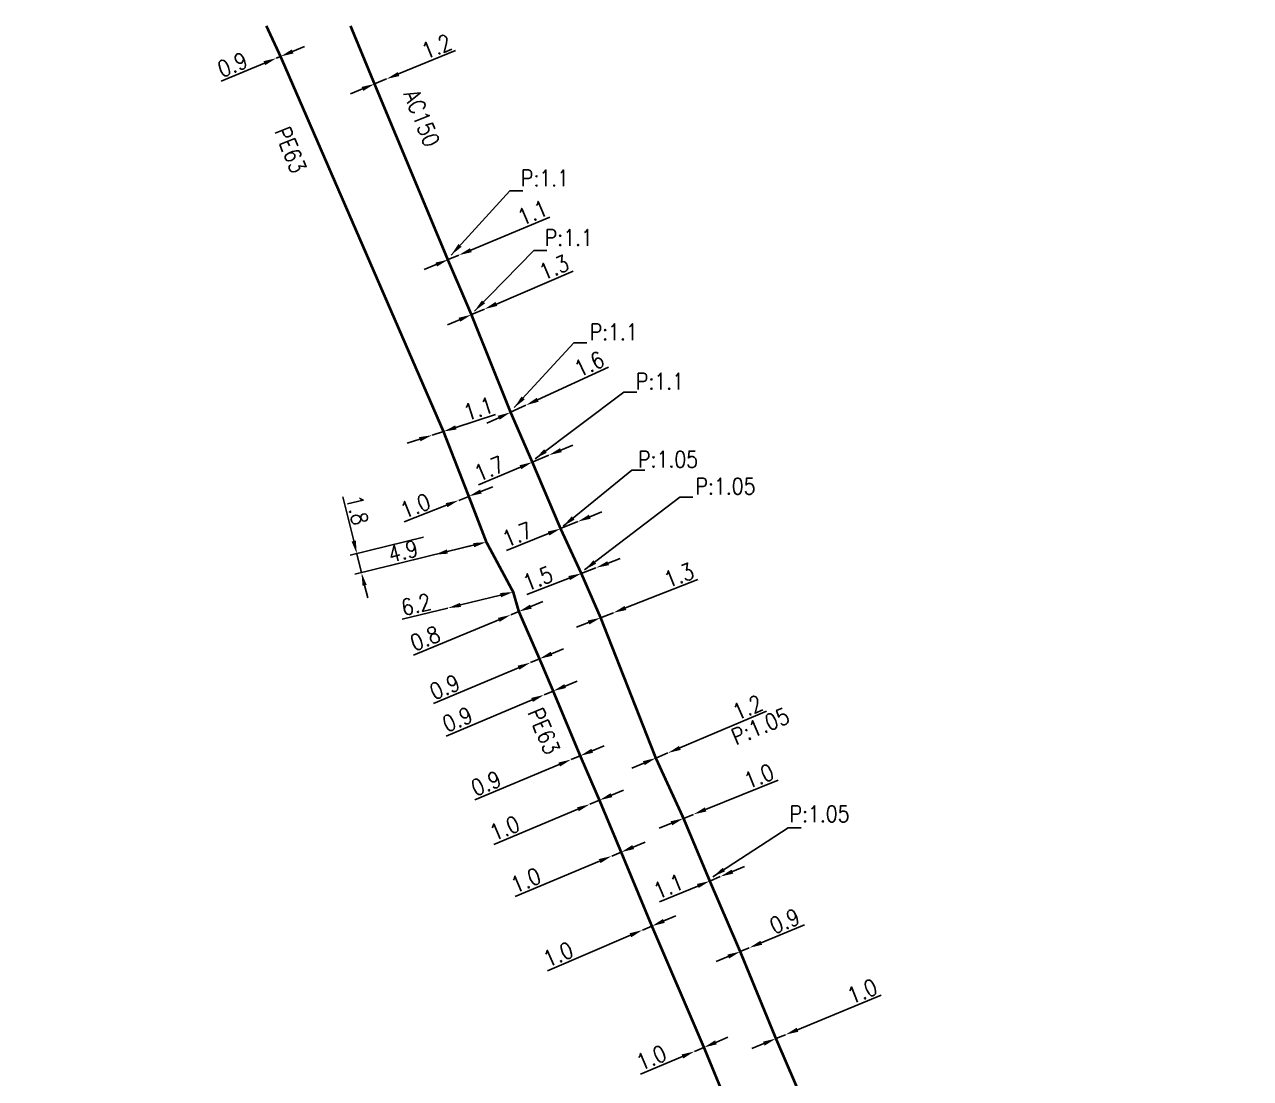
# Model space of a CAD drawing. Header units: millimetres. Extents: x 150994 to 151987, y 125997 to 127005.
# Drawn here: x 151023.1 to 151136, y 126903.1 to 127000.1 of the extents above; entities that cross this region are included whole.
import ezdxf
from ezdxf.enums import TextEntityAlignment as Align

# ---------------------------------------------------------------- set-up
doc = ezdxf.new("R2010")
doc.units = ezdxf.units.MM
doc.header["$PDMODE"] = 34
doc.linetypes.add('L_25_AP', pattern=[2000, 1000, 1000])
doc.linetypes.add('L_25_PE', pattern=[2000, 1000, 1000])
doc.layers.get('Defpoints').update_dxf_attribs({"linetype": 'CONTINUOUS'})
doc.layers.add('L_140', color=3, linetype='CONTINUOUS')
doc.styles.get("Standard").update_dxf_attribs({"font": 'romans.shx', "width": 0.85})
doc.dimstyles.get("Standard").update_dxf_attribs({"dimtxt": 1.5, "dimasz": 1.2, "dimexe": 0.625, "dimexo": 0.625, "dimgap": 0.25, "dimtad": 1, "dimdec": 1, "dimzin": 0, "dimdsep": 46, "dimtxsty": 'Standard', "dimcen": -0.5, "dimadec": 0, "dimazin": 0, "dimtfac": 1, "dimtdec": 1, "dimtmove": 0, "dimatfit": 3, "dimfxl": 0, "dimtolj": 1, "dimtzin": 0, "dimarcsym": 0})

# ---------------------------------------------------------------- blocks, each defined once
blk = doc.blocks.new('*D587')
at = {"layer": 'Defpoints', "color": 0, "linetype": 'Continuous', "transparency": 16777216}
for p in [(151046.28, 126997.02), (151046.67, 126997.18), (151046.67, 126997.18)]:
    blk.add_point(p, dxfattribs=at)
at = {"layer": 'L_140', "color": 0, "linetype": 'Continuous', "lineweight": -2, "transparency": 16777216}
for p, q in [((151047.78, 126997.64), (151048.89, 126998.1)), ((151046.67, 126997.18), (151046.28, 126997.02)), ((151045.18, 126996.56), (151041.19, 126994.91))]:
    blk.add_line(p, q, dxfattribs=at)
at = {"layer": 'L_140', "color": 0, "linetype": 'Continuous', "transparency": 16777216}
for points in [[(151045.1, 126996.75), (151045.25, 126996.38), (151046.28, 126997.02)], [(151047.7, 126997.83), (151047.86, 126997.46), (151046.67, 126997.18)]]:
    blk.add_solid(points, dxfattribs=at)
at = {"layer": 'L_140', "color": 0, "linetype": 'Continuous', "transparency": 16777216, "insert": (151042.25, 126996.43), "char_height": 1.5, "attachment_point": 5, "rotation": 22.5197}
blk.add_mtext('\\A1;0.9', dxfattribs=at)
blk = doc.blocks.new('*D588')
at = {"layer": 'Defpoints', "color": 0, "linetype": 'Continuous', "transparency": 16777216}
for p in [(151060.63, 126962.31), (151061.67, 126962.65), (151061.67, 126962.65)]:
    blk.add_point(p, dxfattribs=at)
at = {"layer": 'L_140', "color": 0, "linetype": 'Continuous', "lineweight": -2, "transparency": 16777216}
for p, q in [((151062.81, 126963.02), (151066.45, 126964.21)), ((151059.49, 126961.94), (151058.34, 126961.57)), ((151060.63, 126962.31), (151061.67, 126962.65))]:
    blk.add_line(p, q, dxfattribs=at)
at = {"layer": 'L_140', "color": 0, "linetype": 'Continuous', "transparency": 16777216}
for points in [[(151062.75, 126963.21), (151062.87, 126962.83), (151061.67, 126962.65)], [(151059.42, 126962.13), (151059.55, 126961.75), (151060.63, 126962.31)]]:
    blk.add_solid(points, dxfattribs=at)
at = {"layer": 'L_140', "color": 0, "linetype": 'Continuous', "transparency": 16777216, "insert": (151064.89, 126964.75), "char_height": 1.5, "attachment_point": 5, "rotation": 18.0554}
blk.add_mtext('\\A1;1.1', dxfattribs=at)
blk = doc.blocks.new('*D589')
at = {"layer": 'Defpoints', "color": 0, "linetype": 'Continuous', "transparency": 16777216}
for p in [(151063.07, 126956.31), (151064, 126956.68), (151064, 126956.68)]:
    blk.add_point(p, dxfattribs=at)
at = {"layer": 'L_140', "color": 0, "linetype": 'Continuous', "lineweight": -2, "transparency": 16777216}
for p, q in [((151065.12, 126957.13), (151066.23, 126957.57)), ((151064, 126956.68), (151063.07, 126956.31)), ((151061.96, 126955.87), (151058.06, 126954.32))]:
    blk.add_line(p, q, dxfattribs=at)
at = {"layer": 'L_140', "color": 0, "linetype": 'Continuous', "transparency": 16777216}
for points in [[(151065.04, 126957.31), (151065.19, 126956.94), (151064, 126956.68)], [(151061.88, 126956.06), (151062.03, 126955.68), (151063.07, 126956.31)]]:
    blk.add_solid(points, dxfattribs=at)
at = {"layer": 'L_140', "color": 0, "linetype": 'Continuous', "transparency": 16777216, "insert": (151059.08, 126955.8), "char_height": 1.5, "attachment_point": 5, "rotation": 21.687}
blk.add_mtext('\\A1;1.0', dxfattribs=at)
blk = doc.blocks.new('*D620')
at = {"layer": 'Defpoints', "color": 0, "linetype": 'Continuous', "transparency": 16777216}
for p in [(151060.43, 126953.05), (151065.62, 126952.47), (151053.69, 126951.4)]:
    blk.add_point(p, dxfattribs=at)
at = {"layer": 'L_140', "color": 0, "linetype": 'Continuous', "lineweight": -2, "transparency": 16777216}
for p, q in [((151053.41, 126952.57), (151052.41, 126956.63)), ((151059.83, 126952.91), (151053.09, 126951.25)), ((151065.01, 126952.33), (151053.52, 126949.5)), ((151054.12, 126949.65), (151053.69, 126951.4)), ((151054.41, 126948.49), (151054.7, 126947.32))]:
    blk.add_line(p, q, dxfattribs=at)
at = {"layer": 'L_140', "color": 0, "linetype": 'Continuous', "transparency": 16777216}
for points in [[(151053.6, 126952.61), (151053.21, 126952.52), (151053.69, 126951.4)], [(151054.6, 126948.53), (151054.22, 126948.44), (151054.12, 126949.65)]]:
    blk.add_solid(points, dxfattribs=at)
at = {"layer": 'L_140', "color": 0, "linetype": 'Continuous', "transparency": 16777216, "insert": (151053.74, 126955.42), "char_height": 1.5, "attachment_point": 5, "rotation": 283.7925}
blk.add_mtext('\\A1;1.8', dxfattribs=at)
blk = doc.blocks.new('*D621')
at = {"layer": 'Defpoints', "color": 0, "linetype": 'Continuous', "transparency": 16777216}
for p in [(151065.62, 126952.47), (151060.86, 126951.31), (151060.86, 126951.31)]:
    blk.add_point(p, dxfattribs=at)
at = {"layer": 'L_140', "color": 0, "linetype": 'Continuous', "lineweight": -2, "transparency": 16777216}
for p, q in [((151064.45, 126952.19), (151062.03, 126951.59)), ((151060.86, 126951.31), (151056.68, 126950.28))]:
    blk.add_line(p, q, dxfattribs=at)
at = {"layer": 'L_140', "color": 0, "linetype": 'Continuous', "transparency": 16777216}
for points in [[(151061.98, 126951.79), (151062.07, 126951.4), (151060.86, 126951.31)], [(151064.41, 126952.38), (151064.5, 126951.99), (151065.62, 126952.47)]]:
    blk.add_solid(points, dxfattribs=at)
at = {"layer": 'L_140', "color": 0, "linetype": 'Continuous', "transparency": 16777216, "insert": (151057.95, 126951.62), "char_height": 1.5, "attachment_point": 5, "rotation": 13.7925}
blk.add_mtext('\\A1;4.9', dxfattribs=at)
blk = doc.blocks.new('*D622')
at = {"layer": 'Defpoints', "color": 0, "linetype": 'Continuous', "transparency": 16777216}
for p in [(151068.09, 126947.87), (151062.07, 126946.39), (151062.07, 126946.39)]:
    blk.add_point(p, dxfattribs=at)
at = {"layer": 'L_140', "color": 0, "linetype": 'Continuous', "lineweight": -2, "transparency": 16777216}
for p, q in [((151066.92, 126947.59), (151063.23, 126946.68)), ((151062.07, 126946.39), (151057.88, 126945.37))]:
    blk.add_line(p, q, dxfattribs=at)
at = {"layer": 'L_140', "color": 0, "linetype": 'Continuous', "transparency": 16777216}
for points in [[(151066.88, 126947.78), (151066.97, 126947.39), (151068.09, 126947.87)], [(151063.19, 126946.87), (151063.28, 126946.49), (151062.07, 126946.39)]]:
    blk.add_solid(points, dxfattribs=at)
at = {"layer": 'L_140', "color": 0, "linetype": 'Continuous', "transparency": 16777216, "insert": (151059.15, 126946.71), "char_height": 1.5, "attachment_point": 5, "rotation": 13.7925}
blk.add_mtext('\\A1;6.2', dxfattribs=at)
blk = doc.blocks.new('*D623')
at = {"layer": 'Defpoints', "color": 0, "linetype": 'Continuous', "transparency": 16777216}
for p in [(151068.61, 126946.07), (151067.87, 126945.77), (151067.87, 126945.77)]:
    blk.add_point(p, dxfattribs=at)
at = {"layer": 'L_140', "color": 0, "linetype": 'Continuous', "lineweight": -2, "transparency": 16777216}
for p, q in [((151068.61, 126946.07), (151067.87, 126945.77)), ((151069.72, 126946.53), (151070.83, 126946.99)), ((151066.76, 126945.31), (151058.9, 126942.07))]:
    blk.add_line(p, q, dxfattribs=at)
at = {"layer": 'L_140', "color": 0, "linetype": 'Continuous', "transparency": 16777216}
for points in [[(151069.64, 126946.71), (151069.8, 126946.34), (151068.61, 126946.07)], [(151066.69, 126945.49), (151066.84, 126945.12), (151067.87, 126945.77)]]:
    blk.add_solid(points, dxfattribs=at)
at = {"layer": 'L_140', "color": 0, "linetype": 'Continuous', "transparency": 16777216, "insert": (151059.99, 126943.6), "char_height": 1.5, "attachment_point": 5, "rotation": 22.3946}
blk.add_mtext('\\A1;0.8', dxfattribs=at)
blk = doc.blocks.new('*D624')
at = {"layer": 'Defpoints', "color": 0, "linetype": 'Continuous', "transparency": 16777216}
for p in [(151070.51, 126941.72), (151069.68, 126941.37), (151069.68, 126941.37)]:
    blk.add_point(p, dxfattribs=at)
at = {"layer": 'L_140', "color": 0, "linetype": 'Continuous', "lineweight": -2, "transparency": 16777216}
for p, q in [((151071.62, 126942.18), (151072.72, 126942.65)), ((151070.51, 126941.72), (151069.68, 126941.37)), ((151068.58, 126940.9), (151060.74, 126937.6))]:
    blk.add_line(p, q, dxfattribs=at)
at = {"layer": 'L_140', "color": 0, "linetype": 'Continuous', "transparency": 16777216}
for points in [[(151071.54, 126942.37), (151071.7, 126942), (151070.51, 126941.72)], [(151068.5, 126941.09), (151068.66, 126940.72), (151069.68, 126941.37)]]:
    blk.add_solid(points, dxfattribs=at)
at = {"layer": 'L_140', "color": 0, "linetype": 'Continuous', "transparency": 16777216, "insert": (151061.79, 126939.12), "char_height": 1.5, "attachment_point": 5, "rotation": 22.8603}
blk.add_mtext('\\A1;0.9', dxfattribs=at)
blk = doc.blocks.new('*D625')
at = {"layer": 'Defpoints', "color": 0, "linetype": 'Continuous', "transparency": 16777216}
for p in [(151070.94, 126938.4), (151070.94, 126938.4), (151071.77, 126938.75)]:
    blk.add_point(p, dxfattribs=at)
at = {"layer": 'L_140', "color": 0, "linetype": 'Continuous', "lineweight": -2, "transparency": 16777216}
for p, q in [((151072.87, 126939.21), (151073.98, 126939.67)), ((151071.77, 126938.75), (151070.94, 126938.4)), ((151072.01, 126938.17), (151072.01, 126938.17)), ((151069.83, 126937.93), (151061.91, 126934.61))]:
    blk.add_line(p, q, dxfattribs=at)
at = {"layer": 'L_140', "color": 0, "linetype": 'Continuous', "transparency": 16777216}
for points in [[(151072.8, 126939.39), (151072.95, 126939.03), (151071.77, 126938.75)], [(151069.75, 126938.12), (151069.91, 126937.75), (151070.94, 126938.4)]]:
    blk.add_solid(points, dxfattribs=at)
at = {"layer": 'L_140', "color": 0, "linetype": 'Continuous', "transparency": 16777216, "insert": (151062.96, 126936.14), "char_height": 1.5, "attachment_point": 5, "rotation": 22.7419}
blk.add_mtext('\\A1;0.9', dxfattribs=at)
blk = doc.blocks.new('*D626')
at = {"layer": 'Defpoints', "color": 0, "linetype": 'Continuous', "transparency": 16777216}
for p in [(151073.43, 126932.45), (151073.43, 126932.45), (151074.26, 126932.79)]:
    blk.add_point(p, dxfattribs=at)
at = {"layer": 'L_140', "color": 0, "linetype": 'Continuous', "lineweight": -2, "transparency": 16777216}
for p, q in [((151075.37, 126933.26), (151076.47, 126933.72)), ((151074.26, 126932.79), (151073.43, 126932.45)), ((151072.32, 126931.98), (151064.55, 126928.73))]:
    blk.add_line(p, q, dxfattribs=at)
at = {"layer": 'L_140', "color": 0, "linetype": 'Continuous', "transparency": 16777216}
for points in [[(151072.25, 126932.17), (151072.4, 126931.8), (151073.43, 126932.45)], [(151075.29, 126933.44), (151075.44, 126933.07), (151074.26, 126932.79)]]:
    blk.add_solid(points, dxfattribs=at)
at = {"layer": 'L_140', "color": 0, "linetype": 'Continuous', "transparency": 16777216, "insert": (151065.6, 126930.25), "char_height": 1.5, "attachment_point": 5, "rotation": 22.7094}
blk.add_mtext('\\A1;0.9', dxfattribs=at)
blk = doc.blocks.new('*D636')
at = {"layer": 'Defpoints', "color": 0, "linetype": 'Continuous', "transparency": 16777216}
for p in [(151075.15, 126928.33), (151076.03, 126928.7), (151076.03, 126928.7)]:
    blk.add_point(p, dxfattribs=at)
at = {"layer": 'L_140', "color": 0, "linetype": 'Continuous', "lineweight": -2, "transparency": 16777216}
for p, q in [((151077.13, 126929.16), (151078.24, 126929.63)), ((151074.05, 126927.87), (151066.3, 126924.62)), ((151076.03, 126928.7), (151075.15, 126928.33))]:
    blk.add_line(p, q, dxfattribs=at)
at = {"layer": 'L_140', "color": 0, "linetype": 'Continuous', "transparency": 16777216}
for points in [[(151077.06, 126929.35), (151077.21, 126928.98), (151076.03, 126928.7)], [(151073.97, 126928.05), (151074.12, 126927.68), (151075.15, 126928.33)]]:
    blk.add_solid(points, dxfattribs=at)
at = {"layer": 'L_140', "color": 0, "linetype": 'Continuous', "transparency": 16777216, "insert": (151067.29, 126926.12), "char_height": 1.5, "attachment_point": 5, "rotation": 22.7637}
blk.add_mtext('\\A1;1.0', dxfattribs=at)
blk = doc.blocks.new('*D637')
at = {"layer": 'Defpoints', "color": 0, "linetype": 'Continuous', "transparency": 16777216}
for p in [(151077.16, 126923.56), (151078.03, 126923.92), (151078.03, 126923.92)]:
    blk.add_point(p, dxfattribs=at)
at = {"layer": 'L_140', "color": 0, "linetype": 'Continuous', "lineweight": -2, "transparency": 16777216}
for p, q in [((151079.14, 126924.39), (151080.25, 126924.85)), ((151078.03, 126923.92), (151077.16, 126923.56)), ((151078.27, 126923.35), (151078.27, 126923.35)), ((151076.05, 126923.09), (151068.26, 126919.82))]:
    blk.add_line(p, q, dxfattribs=at)
at = {"layer": 'L_140', "color": 0, "linetype": 'Continuous', "transparency": 16777216}
for points in [[(151079.06, 126924.57), (151079.22, 126924.2), (151078.03, 126923.92)], [(151075.97, 126923.28), (151076.13, 126922.91), (151077.16, 126923.56)]]:
    blk.add_solid(points, dxfattribs=at)
at = {"layer": 'L_140', "color": 0, "linetype": 'Continuous', "transparency": 16777216, "insert": (151069.25, 126921.32), "char_height": 1.5, "attachment_point": 5, "rotation": 22.7637}
blk.add_mtext('\\A1;1.0', dxfattribs=at)
blk = doc.blocks.new('*D638')
at = {"layer": 'Defpoints', "color": 0, "linetype": 'Continuous', "transparency": 16777216}
for p in [(151079.99, 126916.74), (151080.86, 126917.11), (151080.86, 126917.11)]:
    blk.add_point(p, dxfattribs=at)
at = {"layer": 'L_140', "color": 0, "linetype": 'Continuous', "lineweight": -2, "transparency": 16777216}
for p, q in [((151081.96, 126917.58), (151083.06, 126918.06)), ((151080.86, 126917.11), (151079.99, 126916.74)), ((151078.88, 126916.26), (151071.25, 126912.99))]:
    blk.add_line(p, q, dxfattribs=at)
at = {"layer": 'L_140', "color": 0, "linetype": 'Continuous', "transparency": 16777216}
for points in [[(151081.88, 126917.77), (151082.04, 126917.4), (151080.86, 126917.11)], [(151078.8, 126916.45), (151078.96, 126916.08), (151079.99, 126916.74)]]:
    blk.add_solid(points, dxfattribs=at)
at = {"layer": 'L_140', "color": 0, "linetype": 'Continuous', "transparency": 16777216, "insert": (151072.23, 126914.5), "char_height": 1.5, "attachment_point": 5, "rotation": 23.2196}
blk.add_mtext('\\A1;1.0', dxfattribs=at)
blk = doc.blocks.new('*D639')
at = {"layer": 'Defpoints', "color": 0, "linetype": 'Continuous', "transparency": 16777216}
for p in [(151084.78, 126905.57), (151085.65, 126905.94), (151085.65, 126905.94)]:
    blk.add_point(p, dxfattribs=at)
at = {"layer": 'L_140', "color": 0, "linetype": 'Continuous', "lineweight": -2, "transparency": 16777216}
for p, q in [((151086.76, 126906.4), (151087.86, 126906.87)), ((151085.65, 126905.94), (151084.78, 126905.57)), ((151085.89, 126905.36), (151085.89, 126905.36)), ((151083.67, 126905.11), (151079.81, 126903.48))]:
    blk.add_line(p, q, dxfattribs=at)
at = {"layer": 'L_140', "color": 0, "linetype": 'Continuous', "transparency": 16777216}
for points in [[(151086.68, 126906.59), (151086.84, 126906.22), (151085.65, 126905.94)], [(151083.59, 126905.29), (151083.75, 126904.92), (151084.78, 126905.57)]]:
    blk.add_solid(points, dxfattribs=at)
at = {"layer": 'L_140', "color": 0, "linetype": 'Continuous', "transparency": 16777216, "insert": (151080.8, 126904.99), "char_height": 1.5, "attachment_point": 5, "rotation": 22.7637}
blk.add_mtext('\\A1;1.0', dxfattribs=at)
blk = doc.blocks.new('*D979')
at = {"layer": 'Defpoints', "color": 0, "linetype": 'Continuous', "transparency": 16777216}
for p in [(151088.99, 126914.76), (151089.83, 126915.11), (151089.83, 126915.11)]:
    blk.add_point(p, dxfattribs=at)
at = {"layer": 'L_140', "color": 0, "linetype": 'Continuous', "lineweight": -2, "transparency": 16777216}
for p, q in [((151090.93, 126915.58), (151094.91, 126917.24)), ((151088.99, 126914.76), (151089.83, 126915.11)), ((151087.89, 126914.3), (151086.78, 126913.84))]:
    blk.add_line(p, q, dxfattribs=at)
at = {"layer": 'L_140', "color": 0, "linetype": 'Continuous', "transparency": 16777216}
for points in [[(151090.85, 126915.76), (151091.01, 126915.39), (151089.83, 126915.11)], [(151087.81, 126914.49), (151087.97, 126914.12), (151088.99, 126914.76)]]:
    blk.add_solid(points, dxfattribs=at)
at = {"layer": 'L_140', "color": 0, "linetype": 'Continuous', "transparency": 16777216, "insert": (151093.09, 126917.56), "char_height": 1.5, "attachment_point": 5, "rotation": 22.7083}
blk.add_mtext('\\A1;0.9', dxfattribs=at)
blk = doc.blocks.new('*D980')
at = {"layer": 'Defpoints', "color": 0, "linetype": 'Continuous', "transparency": 16777216}
for p in [(151092.28, 126906.75), (151093.16, 126907.11), (151093.16, 126907.11)]:
    blk.add_point(p, dxfattribs=at)
at = {"layer": 'L_140', "color": 0, "linetype": 'Continuous', "lineweight": -2, "transparency": 16777216}
for p, q in [((151094.27, 126907.56), (151101.98, 126910.74)), ((151092.28, 126906.75), (151093.16, 126907.11)), ((151091.17, 126906.29), (151090.06, 126905.83))]:
    blk.add_line(p, q, dxfattribs=at)
at = {"layer": 'L_140', "color": 0, "linetype": 'Continuous', "transparency": 16777216}
for points in [[(151094.19, 126907.75), (151094.34, 126907.38), (151093.16, 126907.11)], [(151091.09, 126906.47), (151091.24, 126906.1), (151092.28, 126906.75)]]:
    blk.add_solid(points, dxfattribs=at)
at = {"layer": 'L_140', "color": 0, "linetype": 'Continuous', "transparency": 16777216, "insert": (151100.22, 126911.1), "char_height": 1.5, "attachment_point": 5, "rotation": 22.3677}
blk.add_mtext('\\A1;1.0', dxfattribs=at)
blk = doc.blocks.new('*D982')
at = {"layer": 'Defpoints', "color": 0, "linetype": 'Continuous', "transparency": 16777216}
for p in [(151086.19, 126921.26), (151087.16, 126921.67), (151087.16, 126921.67)]:
    blk.add_point(p, dxfattribs=at)
at = {"layer": 'L_140', "color": 0, "linetype": 'Continuous', "lineweight": -2, "transparency": 16777216}
for p, q in [((151088.27, 126922.13), (151089.38, 126922.59)), ((151087.16, 126921.67), (151086.19, 126921.26)), ((151085.09, 126920.8), (151081.55, 126919.34))]:
    blk.add_line(p, q, dxfattribs=at)
at = {"layer": 'L_140', "color": 0, "linetype": 'Continuous', "transparency": 16777216}
for points in [[(151088.2, 126922.31), (151088.35, 126921.94), (151087.16, 126921.67)], [(151085.01, 126920.99), (151085.16, 126920.62), (151086.19, 126921.26)]]:
    blk.add_solid(points, dxfattribs=at)
at = {"layer": 'L_140', "color": 0, "linetype": 'Continuous', "transparency": 16777216, "insert": (151082.38, 126920.76), "char_height": 1.5, "attachment_point": 5, "rotation": 22.5605}
blk.add_mtext('\\A1;1.1', dxfattribs=at)
blk = doc.blocks.new('*D983')
at = {"layer": 'Defpoints', "color": 0, "linetype": 'Continuous', "transparency": 16777216}
for p in [(151083.77, 126927.03), (151084.7, 126927.4), (151084.7, 126927.4)]:
    blk.add_point(p, dxfattribs=at)
at = {"layer": 'L_140', "color": 0, "linetype": 'Continuous', "lineweight": -2, "transparency": 16777216}
for p, q in [((151085.81, 126927.85), (151092.47, 126930.54)), ((151083.77, 126927.03), (151084.7, 126927.4)), ((151082.66, 126926.58), (151081.54, 126926.13))]:
    blk.add_line(p, q, dxfattribs=at)
at = {"layer": 'L_140', "color": 0, "linetype": 'Continuous', "transparency": 16777216}
for points in [[(151085.73, 126928.04), (151085.88, 126927.66), (151084.7, 126927.4)], [(151082.58, 126926.76), (151082.73, 126926.39), (151083.77, 126927.03)]]:
    blk.add_solid(points, dxfattribs=at)
at = {"layer": 'L_140', "color": 0, "linetype": 'Continuous', "transparency": 16777216, "insert": (151090.71, 126930.9), "char_height": 1.5, "attachment_point": 5, "rotation": 21.9826}
blk.add_mtext('\\A1;1.0', dxfattribs=at)
blk = doc.blocks.new('*D984')
at = {"layer": 'Defpoints', "color": 0, "linetype": 'Continuous', "transparency": 16777216}
for p in [(151081.22, 126932.58), (151082.33, 126933.05), (151082.33, 126933.05)]:
    blk.add_point(p, dxfattribs=at)
at = {"layer": 'L_140', "color": 0, "linetype": 'Continuous', "lineweight": -2, "transparency": 16777216}
for p, q in [((151083.43, 126933.51), (151091.42, 126936.89)), ((151081.22, 126932.58), (151082.33, 126933.05)), ((151080.12, 126932.11), (151079.01, 126931.64))]:
    blk.add_line(p, q, dxfattribs=at)
at = {"layer": 'L_140', "color": 0, "linetype": 'Continuous', "transparency": 16777216}
for points in [[(151083.36, 126933.7), (151083.51, 126933.33), (151082.33, 126933.05)], [(151080.04, 126932.3), (151080.2, 126931.93), (151081.22, 126932.58)]]:
    blk.add_solid(points, dxfattribs=at)
at = {"layer": 'L_140', "color": 0, "linetype": 'Continuous', "transparency": 16777216, "insert": (151089.66, 126937.23), "char_height": 1.5, "attachment_point": 5, "rotation": 22.9219}
blk.add_mtext('\\A1;1.2', dxfattribs=at)
blk = doc.blocks.new('*D985')
at = {"layer": 'Defpoints', "color": 0, "linetype": 'Continuous', "transparency": 16777216}
for p in [(151077.31, 126945.96), (151077.31, 126945.96), (151076.14, 126945.5)]:
    blk.add_point(p, dxfattribs=at)
at = {"layer": 'L_140', "color": 0, "linetype": 'Continuous', "lineweight": -2, "transparency": 16777216}
for p, q in [((151078.42, 126946.4), (151085.1, 126949.03)), ((151076.14, 126945.5), (151077.31, 126945.96)), ((151075.03, 126945.06), (151073.91, 126944.62))]:
    blk.add_line(p, q, dxfattribs=at)
at = {"layer": 'L_140', "color": 0, "linetype": 'Continuous', "transparency": 16777216}
for points in [[(151078.35, 126946.59), (151078.5, 126946.21), (151077.31, 126945.96)], [(151074.95, 126945.25), (151075.1, 126944.88), (151076.14, 126945.5)]]:
    blk.add_solid(points, dxfattribs=at)
at = {"layer": 'L_140', "color": 0, "linetype": 'Continuous', "transparency": 16777216, "insert": (151083.35, 126949.41), "char_height": 1.5, "attachment_point": 5, "rotation": 21.4909}
blk.add_mtext('\\A1;1.3', dxfattribs=at)
blk = doc.blocks.new('*D986')
at = {"layer": 'Defpoints', "color": 0, "linetype": 'Continuous', "transparency": 16777216}
for p in [(151074.03, 126954.35), (151074.03, 126954.35), (151072.45, 126953.71)]:
    blk.add_point(p, dxfattribs=at)
at = {"layer": 'L_140', "color": 0, "linetype": 'Continuous', "lineweight": -2, "transparency": 16777216}
for p, q in [((151075.14, 126954.8), (151076.25, 126955.25)), ((151074.03, 126954.35), (151072.45, 126953.71)), ((151071.34, 126953.26), (151067.46, 126951.68))]:
    blk.add_line(p, q, dxfattribs=at)
at = {"layer": 'L_140', "color": 0, "linetype": 'Continuous', "transparency": 16777216}
for points in [[(151075.06, 126954.99), (151075.22, 126954.62), (151074.03, 126954.35)], [(151071.27, 126953.44), (151071.42, 126953.07), (151072.45, 126953.71)]]:
    blk.add_solid(points, dxfattribs=at)
at = {"layer": 'L_140', "color": 0, "linetype": 'Continuous', "transparency": 16777216, "insert": (151068.47, 126953.17), "char_height": 1.5, "attachment_point": 5, "rotation": 22.1102}
blk.add_mtext('\\A1;1.7', dxfattribs=at)
blk = doc.blocks.new('*D987')
at = {"layer": 'Defpoints', "color": 0, "linetype": 'Continuous', "transparency": 16777216}
for p in [(151074.36, 126949.58), (151075.71, 126950.1), (151075.71, 126950.1)]:
    blk.add_point(p, dxfattribs=at)
at = {"layer": 'L_140', "color": 0, "linetype": 'Continuous', "lineweight": -2, "transparency": 16777216}
for p, q in [((151076.83, 126950.53), (151077.95, 126950.96)), ((151075.71, 126950.1), (151074.36, 126949.58)), ((151073.24, 126949.15), (151069.33, 126947.65))]:
    blk.add_line(p, q, dxfattribs=at)
at = {"layer": 'L_140', "color": 0, "linetype": 'Continuous', "transparency": 16777216}
for points in [[(151076.76, 126950.71), (151076.91, 126950.34), (151075.71, 126950.1)], [(151073.17, 126949.34), (151073.31, 126948.96), (151074.36, 126949.58)]]:
    blk.add_solid(points, dxfattribs=at)
at = {"layer": 'L_140', "color": 0, "linetype": 'Continuous', "transparency": 16777216, "insert": (151070.36, 126949.12), "char_height": 1.5, "attachment_point": 5, "rotation": 20.9424}
blk.add_mtext('\\A1;1.5', dxfattribs=at)
blk = doc.blocks.new('*D988')
at = {"layer": 'Defpoints', "color": 0, "linetype": 'Continuous', "transparency": 16777216}
for p in [(151069.85, 126959.83), (151071.37, 126960.47), (151071.37, 126960.47)]:
    blk.add_point(p, dxfattribs=at)
at = {"layer": 'L_140', "color": 0, "linetype": 'Continuous', "lineweight": -2, "transparency": 16777216}
for p, q in [((151072.48, 126960.93), (151073.59, 126961.4)), ((151071.37, 126960.47), (151069.85, 126959.83)), ((151068.75, 126959.36), (151064.89, 126957.73))]:
    blk.add_line(p, q, dxfattribs=at)
at = {"layer": 'L_140', "color": 0, "linetype": 'Continuous', "transparency": 16777216}
for points in [[(151072.4, 126961.12), (151072.56, 126960.75), (151071.37, 126960.47)], [(151068.67, 126959.54), (151068.83, 126959.18), (151069.85, 126959.83)]]:
    blk.add_solid(points, dxfattribs=at)
at = {"layer": 'L_140', "color": 0, "linetype": 'Continuous', "transparency": 16777216, "insert": (151065.88, 126959.23), "char_height": 1.5, "attachment_point": 5, "rotation": 22.8547}
blk.add_mtext('\\A1;1.7', dxfattribs=at)
blk = doc.blocks.new('*D989')
at = {"layer": 'Defpoints', "color": 0, "linetype": 'Continuous', "transparency": 16777216}
for p in [(151067.85, 126964.42), (151069.26, 126965.07), (151069.26, 126965.07)]:
    blk.add_point(p, dxfattribs=at)
at = {"layer": 'L_140', "color": 0, "linetype": 'Continuous', "lineweight": -2, "transparency": 16777216}
for p, q in [((151070.34, 126965.57), (151076.86, 126968.58)), ((151067.85, 126964.42), (151069.26, 126965.07)), ((151066.76, 126963.92), (151065.67, 126963.42))]:
    blk.add_line(p, q, dxfattribs=at)
at = {"layer": 'L_140', "color": 0, "linetype": 'Continuous', "transparency": 16777216}
for points in [[(151070.26, 126965.76), (151070.43, 126965.39), (151069.26, 126965.07)], [(151066.67, 126964.1), (151066.84, 126963.74), (151067.85, 126964.42)]]:
    blk.add_solid(points, dxfattribs=at)
at = {"layer": 'L_140', "color": 0, "linetype": 'Continuous', "transparency": 16777216, "insert": (151075.09, 126968.86), "char_height": 1.5, "attachment_point": 5, "rotation": 24.7718}
blk.add_mtext('\\A1;1.6', dxfattribs=at)
blk = doc.blocks.new('*D990')
at = {"layer": 'Defpoints', "color": 0, "linetype": 'Continuous', "transparency": 16777216}
for p in [(151064.24, 126973.41), (151065.44, 126973.92), (151065.44, 126973.92)]:
    blk.add_point(p, dxfattribs=at)
at = {"layer": 'L_140', "color": 0, "linetype": 'Continuous', "lineweight": -2, "transparency": 16777216}
for p, q in [((151066.54, 126974.39), (151073.61, 126977.41)), ((151064.24, 126973.41), (151065.44, 126973.92)), ((151063.14, 126972.94), (151062.04, 126972.47))]:
    blk.add_line(p, q, dxfattribs=at)
at = {"layer": 'L_140', "color": 0, "linetype": 'Continuous', "transparency": 16777216}
for points in [[(151066.46, 126974.58), (151066.62, 126974.21), (151065.44, 126973.92)], [(151063.06, 126973.12), (151063.22, 126972.76), (151064.24, 126973.41)]]:
    blk.add_solid(points, dxfattribs=at)
at = {"layer": 'L_140', "color": 0, "linetype": 'Continuous', "transparency": 16777216, "insert": (151071.84, 126977.75), "char_height": 1.5, "attachment_point": 5, "rotation": 23.1355}
blk.add_mtext('\\A1;1.3', dxfattribs=at)
blk = doc.blocks.new('*D991')
at = {"layer": 'Defpoints', "color": 0, "linetype": 'Continuous', "transparency": 16777216}
for p in [(151063.08, 126978.89), (151063.08, 126978.89), (151062.11, 126978.48)]:
    blk.add_point(p, dxfattribs=at)
at = {"layer": 'L_140', "color": 0, "linetype": 'Continuous', "lineweight": -2, "transparency": 16777216}
for p, q in [((151064.19, 126979.35), (151071.47, 126982.39)), ((151062.11, 126978.48), (151063.08, 126978.89)), ((151061.01, 126978.02), (151059.9, 126977.56))]:
    blk.add_line(p, q, dxfattribs=at)
at = {"layer": 'L_140', "color": 0, "linetype": 'Continuous', "transparency": 16777216}
for points in [[(151064.11, 126979.53), (151064.27, 126979.16), (151063.08, 126978.89)], [(151060.93, 126978.2), (151061.08, 126977.84), (151062.11, 126978.48)]]:
    blk.add_solid(points, dxfattribs=at)
at = {"layer": 'L_140', "color": 0, "linetype": 'Continuous', "transparency": 16777216, "insert": (151069.87, 126982.8), "char_height": 1.5, "attachment_point": 5, "rotation": 22.6505}
blk.add_mtext('\\A1;1.1', dxfattribs=at)
blk = doc.blocks.new('*D992')
at = {"layer": 'Defpoints', "color": 0, "linetype": 'Continuous', "transparency": 16777216}
for p in [(151055.32, 126994.65), (151056.43, 126995.11), (151056.43, 126995.11)]:
    blk.add_point(p, dxfattribs=at)
at = {"layer": 'L_140', "color": 0, "linetype": 'Continuous', "lineweight": -2, "transparency": 16777216}
for p, q in [((151057.54, 126995.57), (151062.79, 126997.73)), ((151055.32, 126994.65), (151056.43, 126995.11)), ((151054.21, 126994.2), (151053.1, 126993.74))]:
    blk.add_line(p, q, dxfattribs=at)
at = {"layer": 'L_140', "color": 0, "linetype": 'Continuous', "transparency": 16777216}
for points in [[(151057.46, 126995.75), (151057.61, 126995.38), (151056.43, 126995.11)], [(151054.13, 126994.38), (151054.29, 126994.01), (151055.32, 126994.65)]]:
    blk.add_solid(points, dxfattribs=at)
at = {"layer": 'L_140', "color": 0, "linetype": 'Continuous', "transparency": 16777216, "insert": (151061.03, 126998.09), "char_height": 1.5, "attachment_point": 5, "rotation": 22.3898}
blk.add_mtext('\\A1;1.2', dxfattribs=at)

msp = doc.modelspace()

# ---------------------------------------------------------------- linework, layer by layer
at = {"layer": 'L_140', "linetype": 'L_25_AP', "ltscale": 0.5, "const_width": 0.25, "flags": 128}
msp.add_lwpolyline([(151023.22, 126702.11), (151033.1, 126706.05), (151053.03, 126713.8), (151063.18, 126718.47), (151066.28, 126720.35), (151073.89, 126725.25), (151082.66, 126731.87), (151093.71, 126741.72), (151096.54, 126745.01), (151103.44, 126751.82), (151106.74, 126755.36), (151109.47, 126758.67), (151114.37, 126764.55), (151123.8, 126774.42), (151127.61, 126779.97), (151132.36, 126787.5), (151135.84, 126801.79), (151134.86, 126804.59), (151131.09, 126814.06), (151127.71, 126822.18), (151124.31, 126830.21), (151119.57, 126841.84), (151118.29, 126844.62), (151113.54, 126856.23), (151110.44, 126862.91), (151108.41, 126867.71), (151104.94, 126876.44), (151103.08, 126881.09), (151096.97, 126895.87), (151092.28, 126906.75), (151088.99, 126914.76), (151086.19, 126921.26), (151083.77, 126927.03), (151081.22, 126932.58), (151076.14, 126945.5), (151074.36, 126949.58), (151072.45, 126953.71), (151069.85, 126959.83), (151067.85, 126964.42), (151064.24, 126973.41), (151062.07, 126978.47), (151055.32, 126994.65), (151053.11, 127000)], dxfattribs=at)
at = {"layer": 'L_140', "linetype": 'L_25_PE', "ltscale": 0.5, "const_width": 0.25, "flags": 128}
msp.add_lwpolyline([(151112.97, 126839.05), (151112.97, 126839.05), (151112.78, 126839.51), (151113.26, 126839.69), (151113.04, 126840.28), (151111.25, 126845.13), (151107.18, 126854.55), (151102.81, 126865.29), (151098, 126876.6), (151094.26, 126885.53), (151092.05, 126890.7), (151090.49, 126894.07), (151087.96, 126900.33), (151085.65, 126905.94), (151080.86, 126917.1), (151078.03, 126923.92), (151076.03, 126928.7), (151074.26, 126932.79), (151074.26, 126932.79), (151071.77, 126938.75), (151070.51, 126941.72), (151068.61, 126946.07), (151068.09, 126947.87), (151065.62, 126952.47), (151064, 126956.68), (151061.67, 126962.65), (151046.67, 126997.18), (151045.36, 127000)], dxfattribs=at)

# ---------------------------------------------------------------- texts
at = {"layer": 'L_140', "linetype": 'Continuous', "width": 0.85}
for s, p in [('AC150', (151057.97, 126993.72)), ('PE63', (151046.08, 126990.33))]:
    msp.add_text(s, height=1.5, rotation=291.8938, dxfattribs=at).set_placement(p)
msp.add_text('PE63', height=1.5, rotation=292.4422, dxfattribs=at).set_placement((151070.92, 126935.06), align=Align.MIDDLE)
at = {"layer": 'L_140', "linetype": 'Continuous', "char_height": 1.5, "attachment_point": 7}
for s, insert in [('P:1.1', (151068.8, 126985.23)), ('P:1.1', (151071, 126979.76)), ('P:1.1', (151075.13, 126971.07)), ('P:1.1', (151079.39, 126966.53)), ('P:1.05', (151079.59, 126959.34)), ('P:1.05', (151084.88, 126956.86)), ('P:1.05', (151093.54, 126926.69))]:
    msp.add_mtext(s, dxfattribs=dict(at, insert=insert))
at = {"layer": 'L_140', "linetype": 'Continuous', "insert": (151088.6, 126933.75), "char_height": 1.5, "attachment_point": 7, "rotation": 22.9219}
msp.add_mtext('P:1.05', dxfattribs=at)

# ---------------------------------------------------------------- dimensions: what is measured, and where the dimension line sits
at = {"layer": 'L_140', "linetype": 'Continuous'}
for base, p1, p2, angle, picture, middle in [((151056.43, 126995.11), (151055.32, 126994.65), (151056.43, 126995.11), 202.3898, '*D992', (151061.41, 126997.16)), ((151063.0838272, 126978.886566), (151062.1148123, 126978.4822022), (151063.0838272, 126978.886566), 202.6504679, '*D991', (151070.2590495, 126981.8807407)), ((151065.44, 126973.92), (151064.24, 126973.41), (151065.44, 126973.92), 203.1355, '*D990', (151072.24, 126976.83)), ((151069.2553, 126965.0715), (151067.8479, 126964.422), (151069.2553, 126965.0715), 204.7718, '*D989', (151075.5042, 126967.9552)), ((151061.67, 126962.65), (151060.63, 126962.31), (151061.67, 126962.65), 18.0554, '*D588', (151065.2, 126963.8)), ((151071.37, 126960.47), (151069.85, 126959.83), (151071.37, 126960.47), 202.8547, '*D988', (151066.26, 126958.31)), ((151064, 126956.68), (151063.07, 126956.31), (151064, 126956.68), 21.687, '*D589', (151059.45, 126954.87)), ((151053.69, 126951.4), (151065.62, 126952.47), (151060.43, 126953.05), 283.7925, '*D620', (151052.77, 126955.18)), ((151074.03, 126954.35), (151072.45, 126953.71), (151074.03, 126954.35), 202.1102, '*D986', (151068.85, 126952.24)), ((151060.86, 126951.31), (151065.62, 126952.47), (151060.86, 126951.31), 13.7925, '*D621', (151058.19, 126950.65)), ((151075.71, 126950.1), (151074.36, 126949.58), (151075.71, 126950.1), 200.9424, '*D987', (151070.72, 126948.19)), ((151077.306567, 126945.960261), (151076.143472, 126945.50232), (151077.306567, 126945.960261), 201.490866, '*D985', (151083.711898, 126948.482208)), ((151062.07, 126946.39), (151068.09, 126947.87), (151062.07, 126946.39), 13.7925, '*D622', (151059.39, 126945.74)), ((151067.87, 126945.77), (151068.61, 126946.07), (151067.87, 126945.77), 22.3946, '*D623', (151060.37, 126942.68)), ((151069.68, 126941.37), (151070.51, 126941.72), (151069.68, 126941.37), 22.8603, '*D624', (151062.18, 126938.2)), ((151070.94, 126938.4), (151071.77, 126938.75), (151070.94, 126938.4), 22.7419, '*D625', (151063.34, 126935.21)), ((151082.33, 126933.05), (151081.22, 126932.58), (151082.33, 126933.05), 202.9219, '*D984', (151090.05, 126936.31)), ((151073.43, 126932.45), (151074.26, 126932.79), (151073.43, 126932.45), 22.7094, '*D626', (151065.98, 126929.33)), ((151084.7, 126927.4), (151083.77, 126927.03), (151084.7, 126927.4), 201.9826, '*D983', (151091.08, 126929.98)), ((151076.03, 126928.7), (151075.15, 126928.33), (151076.03, 126928.7), 202.7637, '*D636', (151067.68, 126925.2)), ((151078.0326, 126923.9228), (151077.1566, 126923.5552), (151078.0326, 126923.9228), 202.7637, '*D637', (151069.6344, 126920.3988)), ((151087.16, 126921.67), (151086.19, 126921.26), (151087.16, 126921.67), 202.5605, '*D982', (151082.77, 126919.84)), ((151089.83, 126915.11), (151088.99, 126914.76), (151089.83, 126915.11), 202.7083, '*D979', (151093.47, 126916.64)), ((151080.8586, 126917.1103), (151079.9855, 126916.7358), (151080.8586, 126917.1103), 203.2196, '*D638', (151072.626, 126913.5785)), ((151093.16, 126907.11), (151092.28, 126906.75), (151093.16, 126907.11), 202.3677, '*D980', (151100.6, 126910.17)), ((151085.6516, 126905.9378), (151084.7756, 126905.5702), (151085.6516, 126905.9378), 202.7637, '*D639', (151081.1843, 126904.0632))]:
    dim = msp.add_linear_dim(base=base, p1=p1, p2=p2, angle=angle, dimstyle='Standard', dxfattribs=at)
    dim.commit()
    dim.dimension.update_dxf_attribs({"geometry": picture, "text_midpoint": middle, "dimtype": 160})
dim = msp.add_linear_dim(base=(151046.67, 126997.18), p1=(151046.28, 126997.02), p2=(151046.67, 126997.18), angle=202.5197, text='0.9', dimstyle='Standard', dxfattribs=at)
dim.commit()
dim.dimension.update_dxf_attribs({"geometry": '*D587', "text_midpoint": (151042.63, 126995.51), "dimtype": 160})

# ---------------------------------------------------------------- leaders
for points in [[(151062.38, 126978.9), (151067.78, 126984.8), (151068.98, 126984.8)], [(151064.52, 126973.73), (151069.98, 126979.33), (151071.18, 126979.33)], [(151068.19, 126964.85), (151073.68, 126970.82), (151074.88, 126970.82)], [(151070.11, 126960.14), (151078.28, 126966.28), (151079.48, 126966.28)], [(151072.68, 126953.93), (151079.01, 126959.09), (151080.21, 126959.09)], [(151074.65, 126949.9), (151083.43, 126956.61), (151084.63, 126956.61)], [(151086.48, 126921.66), (151093.4, 126926.15), (151094.6, 126926.15)]]:
    msp.add_leader(points, dimstyle='Standard', dxfattribs=at)

doc.saveas('drawing.dxf')
